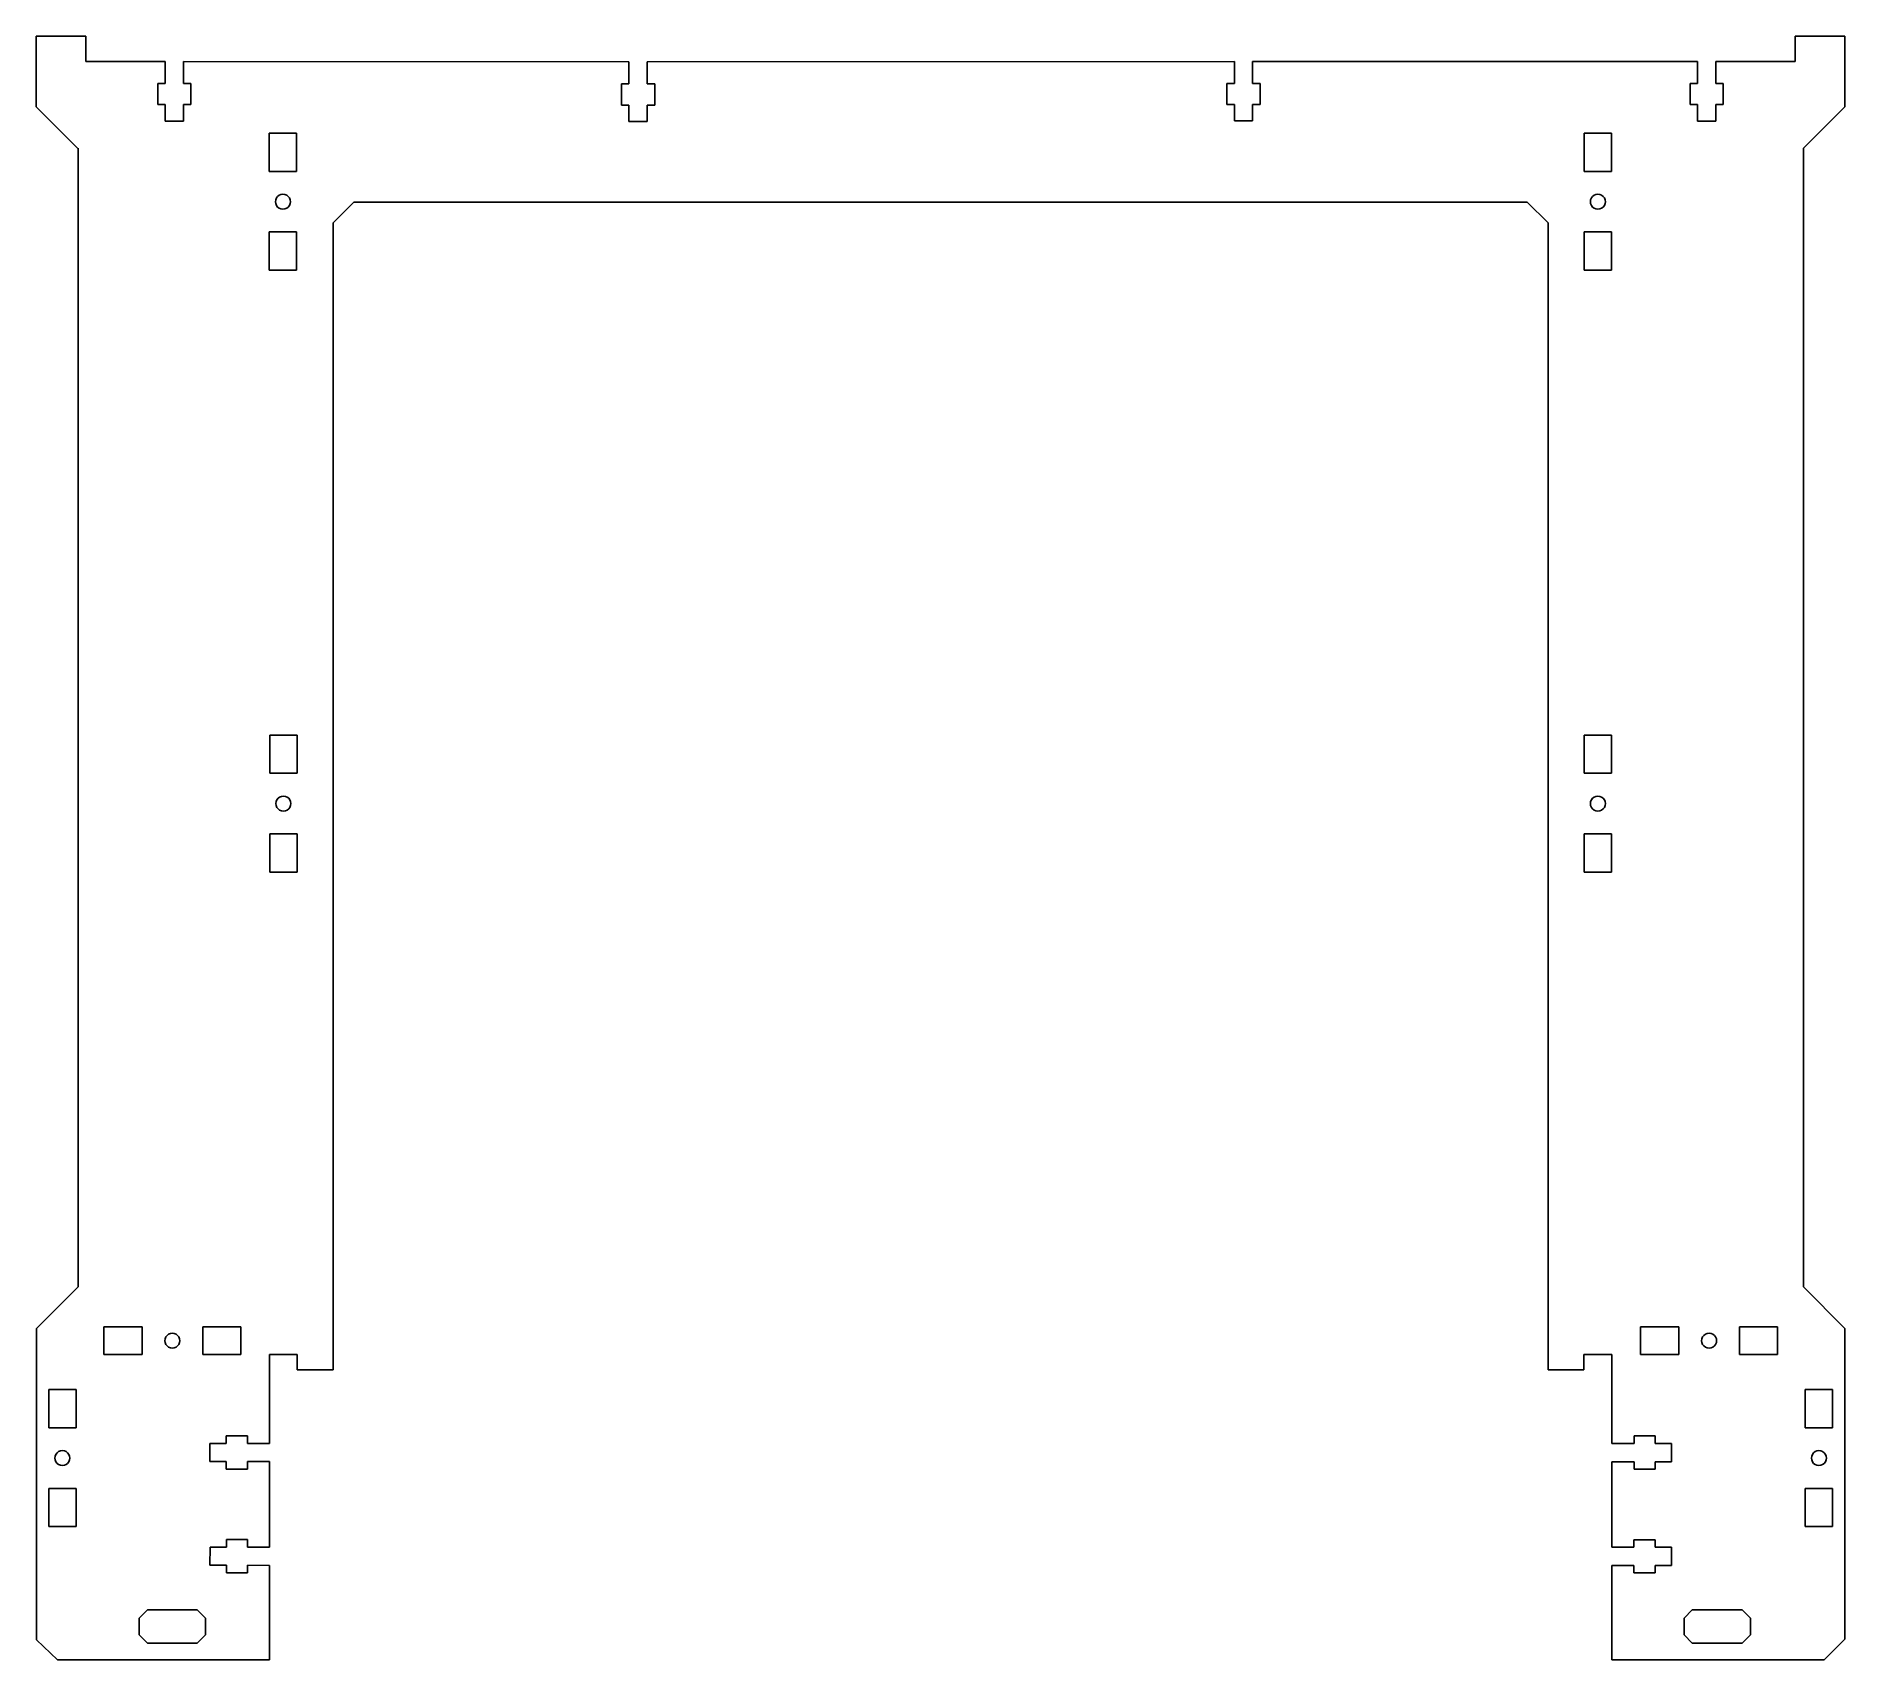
# Model space of a CAD drawing. Header units: millimetres. Extents: x 6 to 442, y 13 to 404.
import ezdxf

# ---------------------------------------------------------------- set-up
doc = ezdxf.new("R2010")
doc.units = ezdxf.units.MM
doc.header["$MEASUREMENT"] = 0

msp = doc.modelspace()

# ---------------------------------------------------------------- linework, layer by layer
for p, q in [((5.82, 404.29), (17.82, 404.29)), ((5.82, 387.29), (5.82, 404.29)), ((17.82, 404.29), (17.82, 398.19)), ((429.6, 398.19), (429.6, 404.29)), ((429.6, 404.29), (441.6, 404.29)), ((441.6, 404.29), (441.6, 387.29)), ((17.82, 398.19), (36.92, 398.19)), ((36.92, 398.19), (36.92, 392.89)), ((41.32, 392.89), (41.32, 398.19)), ((41.32, 398.19), (148.65, 398.09)), ((148.65, 398.09), (148.65, 392.79)), ((153.05, 398.09), (294.51, 398.21)), ((153.05, 392.79), (153.05, 398.09)), ((294.51, 398.21), (294.51, 392.91)), ((298.91, 392.91), (298.91, 398.21)), ((298.91, 398.21), (406.1, 398.21)), ((406.1, 398.19), (406.1, 392.89)), ((410.5, 398.19), (429.6, 398.19)), ((410.5, 392.89), (410.5, 398.19)), ((35.12, 392.89), (35.12, 387.79)), ((36.92, 392.89), (35.12, 392.89)), ((43.12, 392.89), (41.32, 392.89)), ((43.12, 387.79), (43.12, 392.89)), ((148.65, 392.79), (146.85, 392.79)), ((146.85, 392.79), (146.85, 387.69)), ((154.85, 392.79), (153.05, 392.79)), ((154.85, 387.69), (154.85, 392.79)), ((294.51, 392.91), (292.71, 392.91)), ((292.71, 392.91), (292.71, 387.81)), ((300.71, 392.91), (298.91, 392.91)), ((300.71, 387.81), (300.71, 392.91)), ((406.1, 392.89), (404.3, 392.89)), ((404.3, 392.89), (404.3, 387.79)), ((412.3, 392.89), (410.5, 392.89)), ((412.3, 387.79), (412.3, 392.89)), ((5.82, 387.29), (15.82, 377.29)), ((35.12, 387.79), (36.92, 387.79)), ((36.92, 387.79), (36.92, 383.84)), ((36.92, 383.84), (41.32, 383.84)), ((41.32, 387.79), (43.12, 387.79)), ((41.32, 383.84), (41.32, 387.79)), ((146.85, 387.69), (148.65, 387.69)), ((148.65, 387.69), (148.65, 383.74)), ((148.65, 383.74), (153.05, 383.74)), ((153.05, 383.74), (153.05, 387.69)), ((153.05, 387.69), (154.85, 387.69)), ((292.71, 387.81), (294.51, 387.81)), ((294.51, 387.81), (294.51, 383.86)), ((294.51, 383.86), (298.91, 383.86)), ((298.91, 383.86), (298.91, 387.81)), ((298.91, 387.81), (300.71, 387.81)), ((404.3, 387.79), (406.1, 387.79)), ((406.1, 387.79), (406.1, 383.84)), ((406.1, 383.84), (410.5, 383.84)), ((410.5, 383.84), (410.5, 387.79)), ((410.5, 387.79), (412.3, 387.79)), ((431.6, 377.29), (441.6, 387.29)), ((68.57, 380.89), (61.97, 380.89)), ((61.97, 380.89), (61.97, 371.69)), ((68.57, 371.69), (68.57, 380.89)), ((378.8, 380.89), (378.8, 371.69)), ((385.4, 380.89), (378.8, 380.89)), ((385.4, 371.69), (385.4, 380.89)), ((15.94, 377.29), (15.94, 102.79)), ((431.6, 102.79), (431.6, 377.29)), ((61.97, 371.69), (68.57, 371.69)), ((378.8, 371.69), (385.4, 371.69)), ((64.81, 366.13), (64.37, 365.95)), ((65.27, 366.19), (64.81, 366.13)), ((65.74, 366.13), (65.27, 366.19)), ((66.18, 365.95), (65.74, 366.13)), ((381.63, 366.13), (381.2, 365.95)), ((382.1, 366.19), (381.63, 366.13)), ((382.56, 366.13), (382.1, 366.19)), ((383, 365.95), (382.56, 366.13)), ((63.53, 364.85), (63.47, 364.39)), ((63.47, 364.39), (63.53, 363.92)), ((63.71, 365.29), (63.53, 364.85)), ((63.53, 363.92), (63.71, 363.49)), ((64, 365.66), (63.71, 365.29)), ((63.71, 363.49), (64, 363.11)), ((64.37, 365.95), (64, 365.66)), ((64, 363.11), (64.37, 362.83)), ((64.37, 362.83), (64.81, 362.65)), ((64.81, 362.65), (65.27, 362.58)), ((65.27, 362.58), (65.74, 362.65)), ((65.74, 362.65), (66.18, 362.83)), ((66.55, 365.66), (66.18, 365.95)), ((66.18, 362.83), (66.55, 363.11)), ((66.83, 365.29), (66.55, 365.66)), ((66.55, 363.11), (66.83, 363.49)), ((67.01, 364.85), (66.83, 365.29)), ((66.83, 363.49), (67.01, 363.92)), ((67.08, 364.39), (67.01, 364.85)), ((67.01, 363.92), (67.08, 364.39)), ((77.39, 359.29), (82.35, 364.29)), ((82.35, 364.29), (365.1, 364.29)), ((365.1, 364.29), (370.1, 359.29)), ((380.36, 364.85), (380.3, 364.39)), ((380.3, 364.39), (380.36, 363.92)), ((380.54, 365.29), (380.36, 364.85)), ((380.36, 363.92), (380.54, 363.49)), ((380.82, 365.66), (380.54, 365.29)), ((380.54, 363.49), (380.82, 363.11)), ((381.2, 365.95), (380.82, 365.66)), ((380.82, 363.11), (381.2, 362.83)), ((381.2, 362.83), (381.63, 362.65)), ((381.63, 362.65), (382.1, 362.58)), ((382.1, 362.58), (382.56, 362.65)), ((382.56, 362.65), (383, 362.83)), ((383.37, 365.66), (383, 365.95)), ((383, 362.83), (383.37, 363.11)), ((383.66, 365.29), (383.37, 365.66)), ((383.37, 363.11), (383.66, 363.49)), ((383.84, 364.85), (383.66, 365.29)), ((383.66, 363.49), (383.84, 363.92)), ((383.9, 364.39), (383.84, 364.85)), ((383.84, 363.92), (383.9, 364.39)), ((77.39, 82.8), (77.39, 359.29)), ((370.1, 359.29), (370.1, 82.8)), ((61.97, 357.09), (61.97, 347.89)), ((68.57, 357.09), (61.97, 357.09)), ((68.57, 347.89), (68.57, 357.09)), ((385.4, 357.09), (378.8, 357.09)), ((378.8, 357.09), (378.8, 347.89)), ((385.4, 347.89), (385.4, 357.09)), ((61.97, 347.89), (68.57, 347.89)), ((378.8, 347.89), (385.4, 347.89)), ((68.69, 235.8), (62.09, 235.8)), ((62.09, 235.8), (62.09, 226.6)), ((68.69, 226.6), (68.69, 235.8)), ((385.4, 235.8), (378.8, 235.8)), ((378.8, 235.8), (378.8, 226.6)), ((385.4, 226.6), (385.4, 235.8)), ((62.09, 226.6), (68.69, 226.6)), ((378.8, 226.6), (385.4, 226.6)), ((63.65, 219.77), (63.59, 219.3)), ((63.59, 219.3), (63.65, 218.84)), ((63.83, 220.2), (63.65, 219.77)), ((63.65, 218.84), (63.83, 218.4)), ((64.12, 220.58), (63.83, 220.2)), ((63.83, 218.4), (64.12, 218.03)), ((64.49, 220.86), (64.12, 220.58)), ((64.12, 218.03), (64.49, 217.74)), ((64.92, 221.04), (64.49, 220.86)), ((65.39, 221.1), (64.92, 221.04)), ((65.86, 221.04), (65.39, 221.1)), ((66.29, 220.86), (65.86, 221.04)), ((66.66, 220.58), (66.29, 220.86)), ((66.29, 217.74), (66.66, 218.03)), ((66.95, 220.2), (66.66, 220.58)), ((66.66, 218.03), (66.95, 218.4)), ((67.13, 219.77), (66.95, 220.2)), ((66.95, 218.4), (67.13, 218.84)), ((67.19, 219.3), (67.13, 219.77)), ((67.13, 218.84), (67.19, 219.3)), ((380.36, 219.77), (380.3, 219.3)), ((380.3, 219.3), (380.36, 218.84)), ((380.54, 220.2), (380.36, 219.77)), ((380.36, 218.84), (380.54, 218.4)), ((380.82, 220.58), (380.54, 220.2)), ((380.54, 218.4), (380.82, 218.03)), ((381.2, 220.86), (380.82, 220.58)), ((380.82, 218.03), (381.2, 217.74)), ((381.63, 221.04), (381.2, 220.86)), ((382.1, 221.1), (381.63, 221.04)), ((382.56, 221.04), (382.1, 221.1)), ((383, 220.86), (382.56, 221.04)), ((383.37, 220.58), (383, 220.86)), ((383, 217.74), (383.37, 218.03)), ((383.66, 220.2), (383.37, 220.58)), ((383.37, 218.03), (383.66, 218.4)), ((383.84, 219.77), (383.66, 220.2)), ((383.66, 218.4), (383.84, 218.84)), ((383.9, 219.3), (383.84, 219.77)), ((383.84, 218.84), (383.9, 219.3)), ((64.49, 217.74), (64.92, 217.56)), ((64.92, 217.56), (65.39, 217.5)), ((65.39, 217.5), (65.86, 217.56)), ((65.86, 217.56), (66.29, 217.74)), ((381.2, 217.74), (381.63, 217.56)), ((381.63, 217.56), (382.1, 217.5)), ((382.1, 217.5), (382.56, 217.56)), ((382.56, 217.56), (383, 217.74)), ((68.69, 212), (62.09, 212)), ((62.09, 212), (62.09, 202.8)), ((68.69, 202.8), (68.69, 212)), ((378.8, 212), (378.8, 202.8)), ((385.4, 212), (378.8, 212)), ((385.4, 202.8), (385.4, 212)), ((62.09, 202.8), (68.69, 202.8)), ((378.8, 202.8), (385.4, 202.8)), ((5.94, 92.79), (15.94, 102.79)), ((441.6, 92.79), (431.6, 102.79)), ((5.94, 17.71), (5.94, 92.79)), ((31.34, 93.14), (22.14, 93.14)), ((22.14, 93.14), (22.14, 86.54)), ((31.34, 86.54), (31.34, 93.14)), ((38.17, 91.58), (37.74, 91.4)), ((38.64, 91.64), (38.17, 91.58)), ((39.11, 91.58), (38.64, 91.64)), ((39.54, 91.4), (39.11, 91.58)), ((45.94, 93.14), (45.94, 86.54)), ((55.14, 93.14), (45.94, 93.14)), ((55.14, 86.54), (55.14, 93.14)), ((392.4, 93.14), (392.4, 86.54)), ((401.6, 93.14), (392.4, 93.14)), ((401.6, 86.54), (401.6, 93.14)), ((408.43, 91.58), (408, 91.4)), ((408.9, 91.64), (408.43, 91.58)), ((409.36, 91.58), (408.9, 91.64)), ((409.8, 91.4), (409.36, 91.58)), ((425.4, 93.14), (416.2, 93.14)), ((416.2, 93.14), (416.2, 86.54)), ((425.4, 86.54), (425.4, 93.14)), ((441.6, 92.79), (441.6, 17.9)), ((36.9, 90.31), (36.84, 89.84)), ((36.84, 89.84), (36.9, 89.38)), ((37.08, 90.74), (36.9, 90.31)), ((36.9, 89.38), (37.08, 88.94)), ((37.37, 91.12), (37.08, 90.74)), ((37.08, 88.94), (37.37, 88.57)), ((37.74, 91.4), (37.37, 91.12)), ((37.37, 88.57), (37.74, 88.28)), ((37.74, 88.28), (38.17, 88.1)), ((38.17, 88.1), (38.64, 88.04)), ((38.64, 88.04), (39.11, 88.1)), ((39.11, 88.1), (39.54, 88.28)), ((39.91, 91.12), (39.54, 91.4)), ((39.54, 88.28), (39.91, 88.57)), ((40.2, 90.74), (39.91, 91.12)), ((39.91, 88.57), (40.2, 88.94)), ((40.38, 90.31), (40.2, 90.74)), ((40.2, 88.94), (40.38, 89.38)), ((40.44, 89.84), (40.38, 90.31)), ((40.38, 89.38), (40.44, 89.84)), ((407.16, 90.31), (407.1, 89.84)), ((407.1, 89.84), (407.16, 89.38)), ((407.34, 90.74), (407.16, 90.31)), ((407.16, 89.38), (407.34, 88.94)), ((407.62, 91.12), (407.34, 90.74)), ((407.34, 88.94), (407.62, 88.57)), ((408, 91.4), (407.62, 91.12)), ((407.62, 88.57), (408, 88.28)), ((408, 88.28), (408.43, 88.1)), ((408.43, 88.1), (408.9, 88.04)), ((408.9, 88.04), (409.36, 88.1)), ((409.36, 88.1), (409.8, 88.28)), ((410.17, 91.12), (409.8, 91.4)), ((409.8, 88.28), (410.17, 88.57)), ((410.46, 90.74), (410.17, 91.12)), ((410.17, 88.57), (410.46, 88.94)), ((410.64, 90.31), (410.46, 90.74)), ((410.46, 88.94), (410.64, 89.38)), ((410.7, 89.84), (410.64, 90.31)), ((410.64, 89.38), (410.7, 89.84)), ((22.14, 86.54), (31.34, 86.54)), ((45.94, 86.54), (55.14, 86.54)), ((62.04, 65.08), (62.04, 86.49)), ((62.04, 86.49), (68.74, 86.49)), ((68.74, 86.49), (68.74, 82.8)), ((68.74, 82.8), (77.39, 82.8)), ((378.75, 82.8), (370.1, 82.8)), ((385.5, 86.49), (378.75, 86.49)), ((378.75, 86.49), (378.75, 82.8)), ((385.5, 65.07), (385.5, 86.49)), ((392.4, 86.54), (401.6, 86.54)), ((416.2, 86.54), (425.4, 86.54)), ((15.44, 78.04), (8.84, 78.04)), ((8.84, 78.04), (8.84, 68.84)), ((15.44, 68.84), (15.44, 78.04)), ((438.65, 78.04), (432.05, 78.04)), ((432.05, 78.04), (432.05, 68.84)), ((438.65, 68.84), (438.65, 78.04)), ((8.84, 68.84), (15.44, 68.84)), ((51.64, 66.89), (56.74, 66.89)), ((51.64, 65.09), (51.64, 66.89)), ((56.74, 66.89), (56.74, 65.09)), ((395.91, 66.87), (390.81, 66.87)), ((390.81, 66.87), (390.81, 65.07)), ((395.91, 65.07), (395.91, 66.87)), ((432.05, 68.84), (438.65, 68.84)), ((10.4, 62.01), (10.34, 61.54)), ((10.34, 61.54), (10.4, 61.08)), ((10.58, 62.44), (10.4, 62.01)), ((10.4, 61.08), (10.58, 60.64)), ((10.87, 62.82), (10.58, 62.44)), ((11.24, 63.1), (10.87, 62.82)), ((11.67, 63.28), (11.24, 63.1)), ((12.14, 63.34), (11.67, 63.28)), ((12.61, 63.28), (12.14, 63.34)), ((13.04, 63.1), (12.61, 63.28)), ((13.41, 62.82), (13.04, 63.1)), ((13.7, 62.44), (13.41, 62.82)), ((13.88, 62.01), (13.7, 62.44)), ((13.7, 60.64), (13.88, 61.08)), ((13.94, 61.54), (13.88, 62.01)), ((13.88, 61.08), (13.94, 61.54)), ((47.69, 65.09), (51.64, 65.09)), ((47.69, 60.69), (47.69, 65.09)), ((56.74, 65.09), (62.04, 65.08)), ((390.81, 65.07), (385.5, 65.07)), ((399.86, 65.07), (395.91, 65.07)), ((399.87, 60.67), (399.86, 65.07)), ((433.61, 62.01), (433.55, 61.54)), ((433.55, 61.54), (433.61, 61.08)), ((433.79, 62.44), (433.61, 62.01)), ((433.61, 61.08), (433.79, 60.64)), ((434.07, 62.82), (433.79, 62.44)), ((434.45, 63.1), (434.07, 62.82)), ((434.88, 63.28), (434.45, 63.1)), ((435.35, 63.34), (434.88, 63.28)), ((435.81, 63.28), (435.35, 63.34)), ((436.25, 63.1), (435.81, 63.28)), ((436.62, 62.82), (436.25, 63.1)), ((436.91, 62.44), (436.62, 62.82)), ((437.09, 62.01), (436.91, 62.44)), ((436.91, 60.64), (437.09, 61.08)), ((437.15, 61.54), (437.09, 62.01)), ((437.09, 61.08), (437.15, 61.54)), ((10.58, 60.64), (10.87, 60.27)), ((10.87, 60.27), (11.24, 59.98)), ((11.24, 59.98), (11.67, 59.8)), ((11.67, 59.8), (12.14, 59.74)), ((12.14, 59.74), (12.61, 59.8)), ((12.61, 59.8), (13.04, 59.98)), ((13.04, 59.98), (13.41, 60.27)), ((13.41, 60.27), (13.7, 60.64)), ((51.64, 60.69), (47.69, 60.69)), ((51.64, 58.89), (51.64, 60.69)), ((56.74, 58.89), (51.64, 58.89)), ((62.04, 60.68), (56.74, 60.69)), ((56.74, 60.69), (56.74, 58.89)), ((62.04, 40.08), (62.04, 60.68)), ((385.5, 40.07), (385.5, 60.67)), ((385.5, 60.67), (390.82, 60.67)), ((390.82, 60.67), (390.82, 58.87)), ((390.82, 58.87), (395.92, 58.87)), ((395.92, 58.87), (395.92, 60.67)), ((395.92, 60.67), (399.87, 60.67)), ((433.79, 60.64), (434.07, 60.27)), ((434.07, 60.27), (434.45, 59.98)), ((434.45, 59.98), (434.88, 59.8)), ((434.88, 59.8), (435.35, 59.74)), ((435.35, 59.74), (435.81, 59.8)), ((435.81, 59.8), (436.25, 59.98)), ((436.25, 59.98), (436.62, 60.27)), ((436.62, 60.27), (436.91, 60.64)), ((15.44, 54.24), (8.84, 54.24)), ((8.84, 54.24), (8.84, 45.04)), ((15.44, 45.04), (15.44, 54.24)), ((432.05, 54.24), (432.05, 45.04)), ((438.65, 54.24), (432.05, 54.24)), ((438.65, 45.04), (438.65, 54.24)), ((8.84, 45.04), (15.44, 45.04)), ((432.05, 45.04), (438.65, 45.04)), ((47.7, 35.69), (47.71, 40.09)), ((47.71, 40.09), (51.66, 40.09)), ((51.66, 41.89), (56.76, 41.89)), ((51.66, 40.09), (51.66, 41.89)), ((56.76, 41.89), (56.76, 40.09)), ((56.76, 40.09), (62.06, 40.08)), ((390.8, 40.07), (385.5, 40.07)), ((395.9, 41.87), (390.8, 41.87)), ((390.8, 41.87), (390.8, 40.07)), ((395.9, 40.07), (395.9, 41.87)), ((399.85, 40.07), (395.9, 40.07)), ((399.85, 35.67), (399.85, 40.07)), ((51.65, 35.69), (47.7, 35.69)), ((51.65, 33.89), (51.65, 35.69)), ((62.05, 35.68), (56.75, 35.69)), ((56.75, 35.69), (56.75, 33.89)), ((62.04, 12.91), (62.04, 35.68)), ((385.5, 12.91), (385.5, 35.67)), ((385.5, 35.67), (390.8, 35.67)), ((390.8, 35.67), (390.8, 33.87)), ((395.9, 33.87), (395.9, 35.67)), ((395.9, 35.67), (399.85, 35.67)), ((56.75, 33.89), (51.65, 33.89)), ((390.8, 33.87), (395.9, 33.87)), ((30.64, 22.94), (32.64, 24.94)), ((30.64, 22.94), (30.64, 18.94)), ((32.64, 24.94), (44.64, 24.94)), ((46.64, 22.94), (44.64, 24.94)), ((46.64, 18.94), (46.64, 22.94)), ((404.85, 24.94), (402.85, 22.94)), ((402.85, 18.94), (402.85, 22.94)), ((404.85, 24.94), (416.85, 24.94)), ((418.85, 22.94), (416.85, 24.94)), ((418.85, 22.94), (418.85, 18.94)), ((10.94, 12.9), (5.94, 17.71)), ((30.64, 18.94), (32.64, 16.94)), ((44.64, 16.94), (46.64, 18.94)), ((402.85, 18.94), (404.85, 16.94)), ((416.85, 16.94), (418.85, 18.94)), ((441.6, 17.9), (436.61, 12.91)), ((32.64, 16.94), (44.64, 16.94)), ((404.85, 16.94), (416.85, 16.94)), ((62.04, 12.91), (10.94, 12.9)), ((385.5, 12.91), (436.61, 12.91))]:
    msp.add_line(p, q)

doc.saveas('drawing.dxf')
